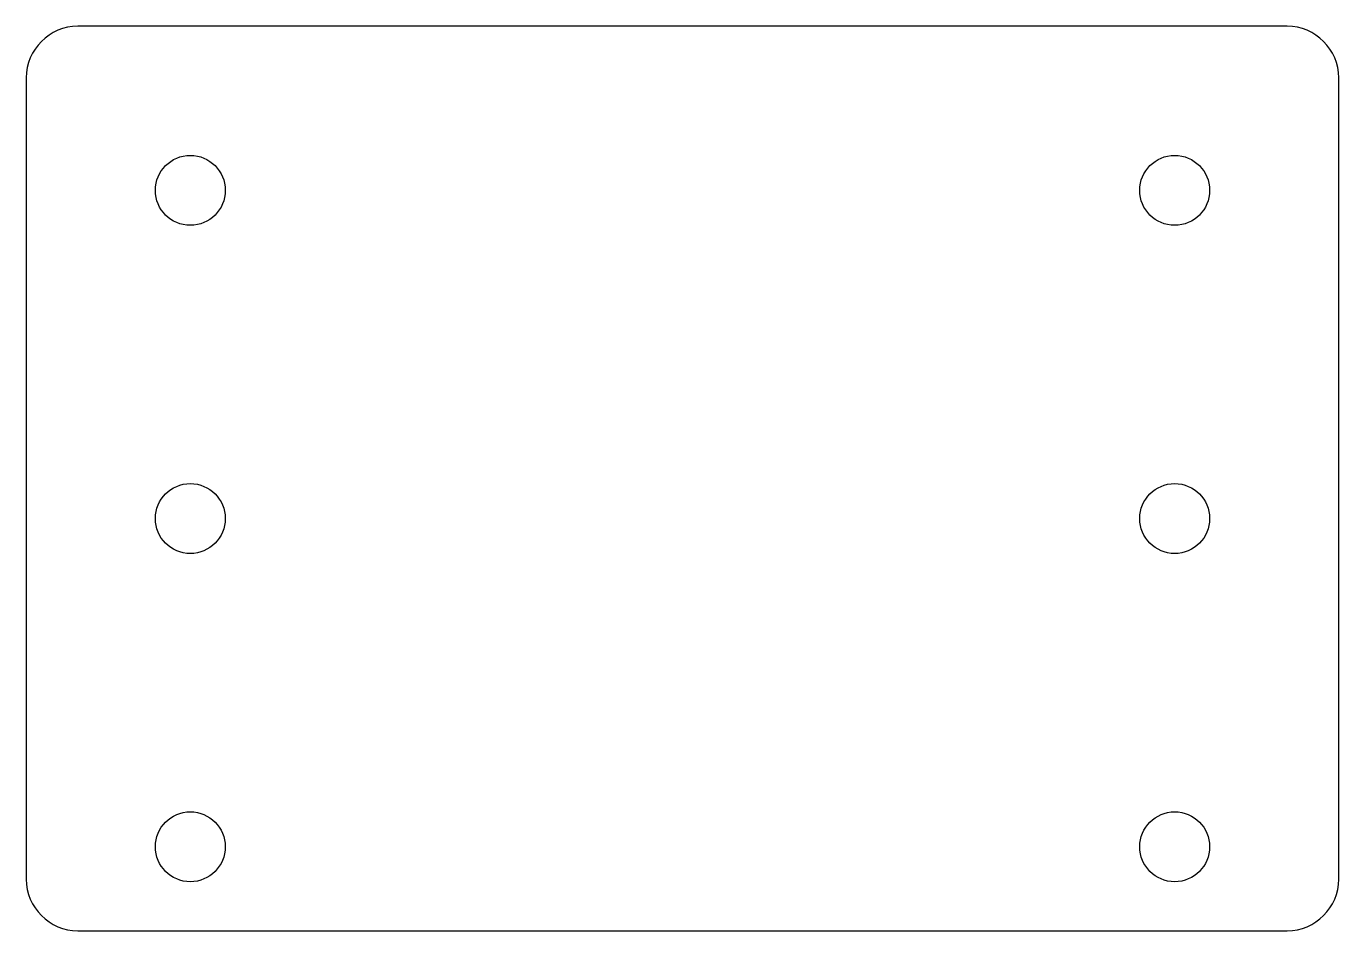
# Model space of a CAD drawing. Header units: millimetres. Extents: x 0 to 50.8, y -35 to 0.
import ezdxf

# ---------------------------------------------------------------- set-up
doc = ezdxf.new("R2010")
doc.units = ezdxf.units.MM

msp = doc.modelspace()

# ---------------------------------------------------------------- linework, layer by layer
at = {"color": 7, "linetype": 'Continuous', "lineweight": 25}
for p, q in [((48.8, 0), (2, 0)), ((0, -2), (0, -33)), ((50.8, -33), (50.8, -2)), ((2, -35), (48.8, -35))]:
    msp.add_line(p, q, dxfattribs=at)
for centre in [(6.35, -6.35), (44.45, -6.35), (6.35, -19.05), (44.45, -19.05), (6.35, -31.75), (44.45, -31.75)]:
    msp.add_circle(centre, 1.353, dxfattribs=at)
for centre, start, end in [((2, -2), 90, 180), ((48.8, -2), 0, 90), ((2, -33), 180, 270), ((48.8, -33), 270, 0)]:
    msp.add_arc(centre, 2, start, end, dxfattribs=at)

doc.saveas('drawing.dxf')
